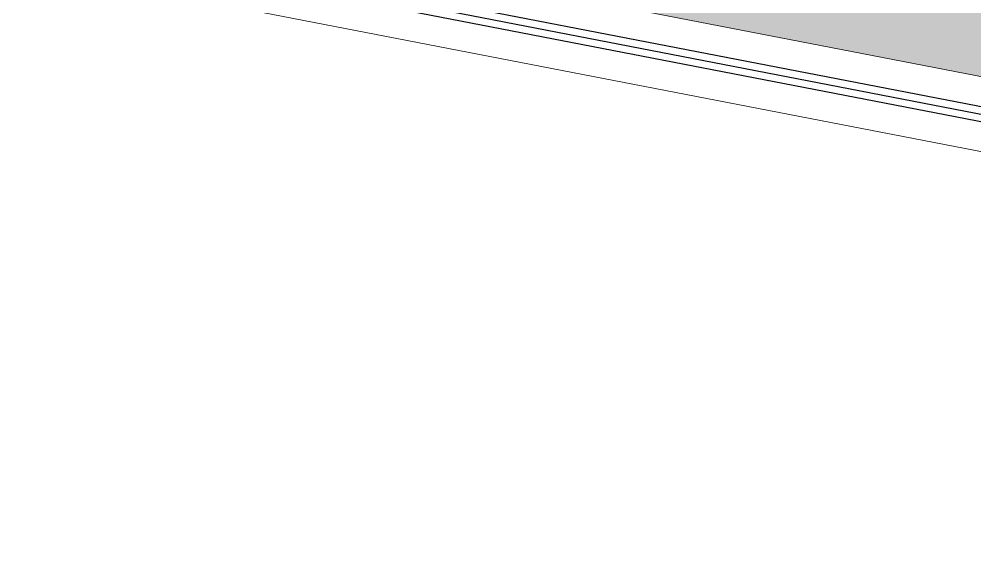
# Model space of a CAD drawing. Header units: inches. Extents: x -13956017 to 293115509, y -946740 to -305538.
# Drawn here: x 1217734.1 to 1217863.8, y -918002.4 to -917929.5 of the extents above; entities that cross this region are included whole.
import ezdxf

# ---------------------------------------------------------------- set-up
doc = ezdxf.new("R2010")
doc.units = ezdxf.units.IN
doc.header["$LTSCALE"] = 6
doc.layers.add('fixtures', color=135, linetype='Continuous', lineweight=13)
doc.layers.add('W', color=250, linetype='Continuous', lineweight=5)
for name, color, linetype in [('FURNITURE', 7, 'Continuous'), ('WAL', 7, 'Continuous'), ('WID', 4, 'Continuous')]:
    doc.layers.add(name, color=color, linetype=linetype)

# ---------------------------------------------------------------- blocks, each defined once
blk = doc.blocks.new('FFEWEW')
at = {"ltscale": 5, "true_color": 0xffffff}
h = blk.add_hatch(color=7, dxfattribs=at)
h.dxf.hatch_style = 1
h.paths.add_polyline_path([(391011.3585911711, -4356.11819219598), (390997.5368066172, -4356.118212904876), (390997.5368169717, -4369.939981927084), (391011.3586015255, -4369.939961218217)])
at = {"layer": 'FURNITURE'}
blk.add_lwpolyline([(390997.5368066172, -4356.118212904876), (390997.5368169717, -4369.939981927084), (391011.3586015255, -4369.939961218217), (391011.3585911711, -4356.11819219598)], close=True, dxfattribs=at)
blk = doc.blocks.new('RGEWTW')
at = {"ltscale": 5, "true_color": 0xffffff}
h = blk.add_hatch(color=7, dxfattribs=at)
h.dxf.hatch_style = 1
h.paths.add_polyline_path([(390898.7626235022, -4415.223758643888), (390898.7625628625, -4366.908458643878), (390934.9990378625, -4366.908413164041), (390934.9990985022, -4415.223713163998)])
at = {"layer": 'FURNITURE'}
for p, q in [((390916.8808610023, -4415.223735903932), (390916.8808003624, -4366.908435903953)), ((390898.7625931823, -4391.066108643857), (390934.9990681824, -4391.066063164018))]:
    blk.add_line(p, q, dxfattribs=at)
blk.add_lwpolyline([(390898.7626235022, -4415.223758643888), (390898.7625628625, -4366.908458643878), (390934.9990378625, -4366.908413164041), (390934.9990985022, -4415.223713163998)], close=True, dxfattribs=at)
blk = doc.blocks.new('A$C4D432D71-flat-5')
at = {"layer": 'FURNITURE', "lineweight": 9}
for p, q in [((-424.1646855676663, 6.815380766056478e-05), (-424.1646776629495, 49.19607352776802)), ((-424.1646776629495, 49.19607352776802), (118.4103261444834, 49.1959863480588)), ((118.4103261444834, 49.1959863480588), (118.4103180713719, -1.905998215079308e-05)), ((-424.1646855676663, 6.815380766056478e-05), (118.4103182397666, -1.902590156532824e-05))]:
    blk.add_line(p, q, dxfattribs=at)
for centre, radius, start, end in [((-152.8774141558679, -1434.498558826454), 1508.292591451672, 79.63815392593106, 100.3618276611282), ((-152.876945267315, 1483.694613331114), 1508.292591454298, 259.638153925931, 280.3618276611282)]:
    blk.add_arc(centre, radius, start, end, dxfattribs=at)
blk = doc.blocks.new('A$C4D432D71-flat-4')
at = {"layer": 'FURNITURE', "lineweight": 9}
for p, q in [((-424.1646855676663, 6.815380766056478e-05), (-424.1646776629495, 49.19607352776802)), ((-424.1646776629495, 49.19607352776802), (118.4103261444834, 49.1959863480588)), ((118.4103261444834, 49.1959863480588), (118.4103180713719, -1.905998215079308e-05)), ((-424.1646855676663, 6.815380766056478e-05), (118.4103182397666, -1.902590156532824e-05))]:
    blk.add_line(p, q, dxfattribs=at)
for centre, radius, start, end in [((-152.8774141558679, -1434.498558826454), 1508.292591451672, 79.63815392593106, 100.3618276611282), ((-152.876945267315, 1483.694613331114), 1508.292591454298, 259.638153925931, 280.3618276611282)]:
    blk.add_arc(centre, radius, start, end, dxfattribs=at)
blk = doc.blocks.new('ssdsds')
at = {"ltscale": 5, "true_color": 0xffffff}
h = blk.add_hatch(color=7, dxfattribs=at)
h.dxf.hatch_style = 1
edge = h.paths.add_edge_path(flags=16)
edge.add_line((44058.58738821, -10964.59829954571), (44078.24839377095, -10964.59837482248))
edge = h.paths.add_edge_path(flags=16)
edge.add_line((44058.58738138455, -10966.38098936452), (44078.2483869455, -10966.3810646413))
edge = h.paths.add_edge_path(flags=16)
edge.add_line((44058.58738821, -10964.59829954571), (44058.58738138455, -10966.38098936452))
edge = h.paths.add_edge_path(flags=16)
edge.add_arc((44068.41768514291, -11018.3621990572), 54.65520678291888, 79.63794376697882, 100.36161749855307, ccw=False)
edge = h.paths.add_edge_path(flags=16)
edge.add_arc((44068.41809001259, -10912.61716512991), 54.65520678282376, 259.63794376697876, 280.3616174985532, ccw=False)
edge = h.paths.add_edge_path(flags=16)
edge.add_line((44078.2483869455, -10966.3810646413), (44078.24839376484, -10964.59837482124))
h.paths.add_polyline_path([(44055.36198291391, -10988.16658506908), (44055.36204979433, -10963.70696444336)], flags=16)
edge = h.paths.add_edge_path(flags=17)
edge.add_arc((44056.26789478886, -10988.16658754532), 0.905911875018977, 179.9998433330789, 269.99984333296385, ccw=False)
edge.add_line((44055.36198291385, -10988.16658506824), (44055.36204979433, -10963.70696444336))
edge.add_line((44055.36204979433, -10963.70696444336), (44082.53940604439, -10963.70703875596))
edge.add_line((44082.53940604439, -10963.70703875596), (44082.53933916379, -10988.16665938088))
edge.add_arc((44081.63342728878, -10988.1666569038), 0.9059118750226149, 269.99984333296385, 359.99984333319395, ccw=False)
edge.add_line((44081.63342481169, -10989.07256877881), (44056.26789231184, -10989.07249942113))
edge = h.paths.add_edge_path()
edge.add_arc((44086.16306345233, -10960.08351728927), 1.81182374999978, -0.0003004880712751401, 89.99969951169709, ccw=False)
edge.add_arc((44051.73833826986, -10987.26055180974), 1.811823750008019, 179.9996995127394, 269.99969951169714, ccw=False)
edge.add_line((44055.36197626752, -10989.07239456391), (44051.73832876763, -10989.07237555972))
edge.add_line((44087.9748128908, -10987.26076236823), (44087.9748872023, -10960.08352224339))
edge.add_arc((44086.16298914082, -10987.26075741411), 1.811823750008019, 269.99984333401824, 359.9998433343077, ccw=False)
edge.add_line((44082.53933668676, -10989.07257125586), (44086.16298418665, -10989.07258116412))
edge.add_line((44082.53940604439, -10963.70703875596), (44082.53933668676, -10989.07257125586))
edge.add_line((44055.36198043676, -10989.07249283873), (44055.36204979445, -10963.70696444412))
edge.add_line((44049.92658845281, -10960.08330208175), (44049.92651451971, -10987.26054688085))
edge.add_arc((44051.73841220273, -10960.08332083122), 1.81182374999978, 89.99984333401818, 179.9998433350603, ccw=False)
edge.add_line((44086.16307295432, -10958.2716935393), (44051.73864271566, -10958.27148328647))
edge.add_line((44056.26789231178, -10989.07249942033), (44054.45606856175, -10989.07249446697))
edge.add_arc((44056.2678947889, -10988.16658754614), 0.9059118749971491, 179.9998433343444, 269.9998433343444, ccw=False)
edge.add_line((44055.36198912076, -10985.89660383417), (44055.36198291391, -10988.16658506908))
h = blk.add_hatch(color=7, dxfattribs=at)
h.dxf.hatch_style = 1
h.paths.add_polyline_path([(44082.53933668676, -10989.07279681453), (44086.1629841867, -10989.07280672279, 0.4142135623743483), (44087.97481289082, -10987.26098792691), (44087.97488720232, -10960.08374780206, 0.4142125743462826), (44086.16307451834, -10958.27191909798), (44051.73842326873, -10958.27172263993, 0.4142145544785479), (44049.92658845273, -10960.083541461), (44049.92651451986, -10987.26077243953, 0.4142128230849007), (44051.73832876777, -10989.0726011184), (44055.36198043703, -10989.07262012261), (44055.36204979445, -10963.70719000203), (44082.53940604439, -10963.70726431463)])
h = blk.add_hatch(color=7, dxfattribs=at)
h.dxf.hatch_style = 1
edge = h.paths.add_edge_path(flags=0)
edge.add_line((44058.58738821, -10964.59852510438), (44078.24839377095, -10964.59860038115))
edge = h.paths.add_edge_path(flags=0)
edge.add_line((44058.58738138455, -10966.3812149232), (44078.2483869455, -10966.38129019997))
edge = h.paths.add_edge_path(flags=0)
edge.add_line((44058.58738821, -10964.59852510438), (44058.58738138455, -10966.3812149232))
edge = h.paths.add_edge_path(flags=0)
edge.add_arc((44068.41768514291, -11018.36242461587), 54.65520678291888, 79.6379437669788, 100.3616174985532)
edge = h.paths.add_edge_path(flags=0)
edge.add_arc((44068.41809001259, -10912.61739068858), 54.65520678282376, 259.6379437669788, 280.3616174985531)
edge = h.paths.add_edge_path(flags=0)
edge.add_line((44078.2483869455, -10966.38129019997), (44078.24839376484, -10964.59860037992))
edge = h.paths.add_edge_path(flags=17)
edge.add_line((44055.36198291391, -10988.16681062775), (44055.36204979445, -10963.70719000279))
edge.add_line((44055.36204979433, -10963.70719000203), (44082.53940604439, -10963.70726431463))
edge.add_line((44082.53940604439, -10963.70726431463), (44082.53933916379, -10988.16688493955))
edge.add_arc((44081.63342728878, -10988.16688246247), 0.9059118750226149, 269.99984333295276, 359.9998433331612, ccw=False)
edge.add_line((44081.63342481169, -10989.07279433749), (44056.26789231184, -10989.07272497981))
edge.add_arc((44056.26789478886, -10988.16681310399), 0.905911875018977, 179.9998433331612, 269.99984333295276, ccw=False)
h.paths.add_polyline_path([(44055.36198291391, -10988.16681062775), (44055.36204979433, -10963.70719000203)], flags=0)
edge = h.paths.add_edge_path(flags=17)
edge.add_arc((44056.26789478886, -10988.16681310399), 0.905911875018977, 179.9998433331612, 269.9998433329528)
edge.add_line((44056.26789231184, -10989.07272497981), (44081.63342481169, -10989.07279433749))
edge.add_arc((44081.63342728878, -10988.16688246247), 0.9059118750226149, 269.9998433329528, 359.9998433331613)
edge.add_line((44082.53933916379, -10988.16688493955), (44082.53940604439, -10963.70726431463))
edge.add_line((44082.53940604439, -10963.70726431463), (44055.36204979433, -10963.70719000203))
edge.add_line((44055.36204979433, -10963.70719000203), (44055.36198291385, -10988.16681062691))
h = blk.add_hatch(color=7, dxfattribs=at)
h.dxf.hatch_style = 1
h.paths.add_polyline_path([(44111.69710771316, -10983.73985369706), (44094.49869759802, -10983.73976350007), (44094.49869612025, -10983.73976350007), (44094.04488930613, -10983.79751428707), (44093.5547119402, -10984.00510274689), (44093.217541955, -10984.27042767112), (44092.90040179419, -10984.69824898253), (44092.68686434593, -10985.55157774793), (44092.68684534171, -10989.17522524776), (44092.68662529324, -11053.24790544624), (44092.76910379711, -11053.78834570697), (44093.21729268022, -11054.52905975711), (44093.83542799248, -11054.93406234695), (44094.49843951591, -11055.05973415039), (44121.67567049416, -11055.05987705969), (44122.41951843561, -11054.9001458358), (44122.95682616239, -11054.52921288865), (44123.48750377147, -11053.24806281184), (44123.48775197048, -10985.55173473504), (44123.37850750431, -10984.93210966882), (44123.3785068213, -10984.9321077921), (44122.9570845835, -10984.2705804241), (44122.62208875002, -10984.00658074174), (44122.20761810747, -10983.8196757503), (44121.67593317459, -10983.73990603097)], flags=16)
edge = h.paths.add_edge_path(flags=0)
edge.add_line((44117.16078662144, -11040.07044662055), (44117.16086821639, -11020.40944105963))
edge = h.paths.add_edge_path(flags=0)
edge.add_line((44115.37809680263, -11040.07043922223), (44115.37817839757, -11020.4094336613))
edge = h.paths.add_edge_path(flags=0)
edge.add_line((44117.16078662144, -11040.07044662055), (44115.37809680263, -11040.07043922223))
edge = h.paths.add_edge_path(flags=0)
edge.add_arc((44063.39696554588, -11030.23972071522), 54.65520678291887, 349.6379253493022, 370.3615990837058)
edge = h.paths.add_edge_path(flags=0)
edge.add_arc((44169.14199947303, -11030.24015956663), 54.65520678282375, 169.6379253493022, 190.3615990837058)
edge = h.paths.add_edge_path(flags=0)
edge.add_line((44115.37817839757, -11020.4094336613), (44117.16086821762, -11020.40944106573))
edge = h.paths.add_edge_path(flags=0)
edge.add_line((44117.16092594271, -11013.12736899973), (44117.16100753766, -10993.4663634388))
edge = h.paths.add_edge_path(flags=0)
edge.add_line((44115.3782361239, -11013.1273616014), (44115.37831771885, -10993.46635604048))
edge = h.paths.add_edge_path(flags=0)
edge.add_line((44117.16092594271, -11013.12736899973), (44115.3782361239, -11013.1273616014))
edge = h.paths.add_edge_path(flags=0)
edge.add_arc((44063.39710486715, -11003.2966430944), 54.65520678291887, 349.6379253493022, 370.3615990837058)
edge = h.paths.add_edge_path(flags=0)
edge.add_arc((44169.1421387943, -11003.29708194581), 54.65520678282375, 169.6379253493022, 190.3615990837058)
edge = h.paths.add_edge_path(flags=0)
edge.add_line((44115.37831771885, -10993.46635604048), (44117.1610075389, -10993.4663634449))
edge = h.paths.add_edge_path(flags=0)
edge.add_line((44118.05223531143, -11016.35271452713), (44093.59261468679, -11016.35258624865))
edge.add_arc((44093.59261943785, -11015.44667437362), 0.9059118750444197, 179.9996995121709, 269.99969951228593, ccw=False)
edge.add_line((44092.68670756122, -11015.44666962243), (44092.68684059067, -10990.08113712283))
edge.add_arc((44093.59275246567, -10990.08114187388), 0.905911875006221, 89.99969951274608, 179.9996995126311, ccw=False)
edge.add_line((44093.59275721671, -10989.17522999889), (44118.05237784138, -10989.17535827732))
edge.add_line((44118.05237784138, -10989.17535827732), (44118.05223531063, -11016.35271452705))
edge = h.paths.add_edge_path(flags=0)
edge.add_arc((44093.59261943785, -11015.44667437362), 0.9059118750444197, 179.9996995121709, 269.9996995122859)
edge.add_arc((44093.59261943705, -11015.44667437354), 0.9059118750426007, 179.9996995121709, 269.9996995122859)
edge = h.paths.add_edge_path(flags=0)
edge.add_arc((44093.59261943705, -11015.44667437354), 0.9059118750426007, 179.9996995121709, 269.9996995122859)
edge.add_arc((44093.59261943703, -11015.44667437358), 0.9059118750262299, 179.9996995110205, 269.9996995109054)
edge = h.paths.add_edge_path(flags=0)
edge.add_arc((44093.59261943703, -11015.44667437358), 0.9059118750262299, 179.9996995110205, 269.9996995109054)
edge.add_arc((44093.59261943623, -11015.4466743735), 0.9059118750262299, 179.9996995110205, 269.9996995109054)
edge = h.paths.add_edge_path(flags=0)
edge.add_arc((44093.59261943623, -11015.4466743735), 0.9059118750262299, 179.9996995110205, 269.9996995109054)
edge.add_line((44093.59261468507, -11016.35258624863), (44118.05223530974, -11016.35271452706))
edge.add_line((44118.05237784138, -10989.17535827732), (44118.05223531063, -11016.35271452705))
edge.add_line((44093.59275721671, -10989.17522999889), (44118.05237784138, -10989.17535827732))
edge.add_arc((44093.59275246567, -10990.08114187388), 0.905911875006221, 89.99969951274615, 179.9996995126311)
edge.add_line((44092.68670756122, -11015.44666962243), (44092.68684059067, -10990.08113712283))
h.paths.add_polyline_path([(44118.05223531063, -11016.35271452705), (44093.59261468596, -11016.3525862486)], flags=0)
edge = h.paths.add_edge_path(flags=0)
edge.add_line((44093.59261468507, -11016.35258624863), (44118.05223530974, -11016.35271452706))
edge.add_line((44093.59261468516, -11016.35258624852), (44118.05223530986, -11016.35271452695))
edge = h.paths.add_edge_path(flags=0)
edge.add_arc((44093.59260993495, -11017.25849812359), 0.9059118750062207, 89.99969951550722, 179.9996995157373)
edge.add_arc((44093.59260993402, -11017.25849812362), 0.905911875006221, 89.99969951274615, 179.9996995126311)
edge = h.paths.add_edge_path(flags=0)
edge.add_line((44092.68670756202, -11015.44666962251), (44092.68669805903, -11017.25849337257))
edge.add_line((44092.68670756282, -11015.44666962256), (44092.68669805996, -11017.25849337259))
h.paths.add_polyline_path([(44093.59261468596, -11016.3525862486), (44118.05223531143, -11016.35271452713)], flags=0)
edge = h.paths.add_edge_path(flags=0)
edge.add_line((44095.86259592084, -11016.35259815352), (44093.59261468596, -11016.3525862486))
edge.add_line((44095.86259592004, -11016.35259815344), (44093.59261468516, -11016.35258624852))
h.paths.add_polyline_path([(44118.05223531063, -11016.35271452705), (44093.59261468516, -11016.35258624852)], flags=0)
edge = h.paths.add_edge_path(flags=0)
edge.add_line((44118.05223531063, -11016.35271452705), (44093.59261468599, -11016.35258624857))
edge.add_arc((44093.59261943785, -11015.44667437362), 0.9059118750444197, 179.9996995121709, 269.99969951228593, ccw=False)
edge.add_line((44092.68670756122, -11015.44666962243), (44092.68684059067, -10990.08113712283))
edge.add_arc((44093.59275246567, -10990.08114187388), 0.905911875006221, 89.99969951274608, 179.9996995126311, ccw=False)
edge.add_line((44093.59275721671, -10989.17522999889), (44118.05237784138, -10989.17535827732))
edge.add_line((44118.05237784138, -10989.17535827732), (44118.05223531063, -11016.35271452705))
edge = h.paths.add_edge_path(flags=0)
edge.add_arc((44093.59261943703, -11015.44667437358), 0.9059118750262299, 179.9996995110205, 269.9996995109054)
edge.add_line((44093.59261468516, -11016.35258624852), (44118.05223530986, -11016.35271452695))
edge.add_line((44118.05237784138, -10989.17535827732), (44118.05223531063, -11016.35271452705))
edge.add_line((44093.59275721671, -10989.17522999889), (44118.05237784138, -10989.17535827732))
edge.add_arc((44093.59275246567, -10990.08114187388), 0.905911875006221, 89.99969951274615, 179.9996995126311)
edge.add_line((44092.68670756122, -11015.44666962243), (44092.68684059067, -10990.08113712283))
h.paths.add_polyline_path([(44118.05223531143, -11016.35271452713), (44093.59261468507, -11016.35258624863)], flags=0)
edge = h.paths.add_edge_path(flags=0)
edge.add_line((44093.59261468516, -11016.35258624852), (44118.05223530986, -11016.35271452695))
edge.add_line((44093.59261468596, -11016.3525862486), (44118.05223531066, -11016.35271452702))
edge = h.paths.add_edge_path(flags=0)
edge.add_arc((44093.59260993415, -11017.25849812352), 0.9059118750062207, 89.99969951550722, 179.9996995156223)
edge.add_arc((44093.59260993402, -11017.25849812362), 0.905911875006221, 89.99969951274615, 179.9996995126311)
edge = h.paths.add_edge_path(flags=16)
edge.add_line((44092.68670756202, -11015.44666962248), (44092.68669805916, -11017.25849337251))
edge.add_line((44092.68670756202, -11015.44666962251), (44092.68669805903, -11017.25849337257))
h.paths.add_polyline_path([(44093.59261468507, -11016.35258624863), (44118.05223531063, -11016.35271452705)], flags=0)
edge = h.paths.add_edge_path(flags=0)
edge.add_line((44095.86259592084, -11016.35259815352), (44093.59261468596, -11016.3525862486))
edge.add_arc((44093.59261943703, -11015.44667437358), 0.9059118750262299, 179.9996995110205, 269.99969951090543, ccw=False)
edge.add_line((44092.68670756202, -11015.44666962251), (44092.68669805903, -11017.25849337257))
edge.add_arc((44093.59260993402, -11017.25849812362), 0.905911875006221, 89.99969951274608, 179.9996995126311, ccw=False)
edge.add_line((44093.59261468507, -11016.35258624863), (44118.05223530974, -11016.35271452706))
edge.add_line((44118.05223530974, -11016.35271452706), (44118.05223531143, -11016.35271452713))
edge.add_line((44118.05223531143, -11016.35271452713), (44093.59261468679, -11016.35258624865))
edge.add_arc((44093.59261943785, -11015.44667437362), 0.9059118750444197, 179.9996995121709, 269.99969951228593, ccw=False)
edge.add_line((44092.68670756282, -11015.44666962256), (44092.68669805996, -11017.25849337259))
edge.add_arc((44093.59260993495, -11017.25849812359), 0.9059118750062207, 89.99969951550719, 179.9996995157373, ccw=False)
edge.add_line((44093.59261468596, -11016.3525862486), (44118.05223531066, -11016.35271452702))
edge = h.paths.add_edge_path(flags=0)
edge.add_line((44095.86259592004, -11016.35259815344), (44093.59261468516, -11016.35258624852))
edge.add_arc((44093.59261943623, -11015.4466743735), 0.9059118750262299, 179.9996995110205, 269.99969951090543, ccw=False)
edge.add_line((44092.68670756122, -11015.44666962243), (44092.68684059067, -10990.08113712283))
edge.add_arc((44093.59275246567, -10990.08114187388), 0.905911875006221, 89.99969951274608, 179.9996995126311, ccw=False)
edge.add_line((44093.59275721671, -10989.17522999889), (44118.05237784138, -10989.17535827732))
edge.add_line((44118.05237784138, -10989.17535827732), (44118.05223531063, -11016.35271452705))
edge.add_line((44118.05223531063, -11016.35271452705), (44093.59261468599, -11016.35258624857))
edge.add_arc((44093.59261943705, -11015.44667437354), 0.9059118750426007, 179.9996995121709, 269.99969951228593, ccw=False)
edge.add_line((44092.68670756202, -11015.44666962248), (44092.68669805916, -11017.25849337251))
edge.add_arc((44093.59260993415, -11017.25849812352), 0.9059118750062207, 89.99969951550719, 179.9996995156223, ccw=False)
edge.add_line((44093.59261468516, -11016.35258624852), (44118.05223530986, -11016.35271452695))
edge = h.paths.add_edge_path(flags=0)
edge.add_arc((44093.59261943623, -11015.4466743735), 0.9059118750262299, 179.9996995110205, 269.9996995109054)
edge.add_arc((44093.59260993415, -11017.25849812352), 0.9059118750062207, 89.99969951550722, 179.9996995156223)
edge.add_line((44092.68669805916, -11017.25849337251), (44092.68670756202, -11015.44666962248))
edge = h.paths.add_edge_path(flags=0)
edge.add_arc((44093.59261943623, -11015.4466743735), 0.9059118750262299, 179.9996995110205, 269.9996995109054)
edge.add_line((44092.68670756122, -11015.44666962243), (44092.68684059067, -10990.08113712283))
edge.add_arc((44093.59275246567, -10990.08114187388), 0.905911875006221, 89.99969951274608, 179.9996995126311, ccw=False)
edge.add_line((44093.59275721671, -10989.17522999889), (44118.05237784138, -10989.17535827732))
edge.add_line((44118.05237784138, -10989.17535827732), (44118.05223531063, -11016.35271452705))
edge.add_line((44118.05223531063, -11016.35271452705), (44093.59261468599, -11016.35258624857))
edge = h.paths.add_edge_path(flags=0)
edge.add_arc((44093.59261943705, -11015.44667437354), 0.9059118750426007, 179.9996995121709, 269.9996995122859)
edge.add_line((44092.68670756202, -11015.44666962248), (44092.68669805916, -11017.25849337251))
edge.add_arc((44093.59260993415, -11017.25849812352), 0.9059118750062207, 89.99969951550722, 179.9996995156223)
edge = h.paths.add_edge_path()
edge.add_arc((44121.67592822049, -10985.55172978097), 1.81182374999978, 359.999843335871, 449.999843334933)
edge.add_arc((44094.49844904325, -11053.24791040026), 1.811823750008019, 179.999843335871, 269.9998433342556)
edge.add_line((44092.68663520151, -11049.62425794633), (44092.68662529324, -11053.24790544624))
edge.add_line((44094.49869759802, -10983.73976350008), (44121.6759377226, -10983.73990603099))
edge.add_arc((44094.49868809592, -10985.55158725005), 1.811823750008019, 89.99969951263515, 179.9996995116972)
edge.add_line((44092.68684534174, -10989.17522524776), (44092.68686434593, -10985.55157774796))
edge.add_line((44118.05237784138, -10989.17535827732), (44092.68684534174, -10989.17522524776))
edge.add_line((44092.68653692672, -11049.62425377628), (44118.05206532108, -11049.62438680573))
edge.add_line((44121.67568431474, -11055.0598770598), (44094.49843951591, -11055.05973415039))
edge.add_arc((44121.67568002149, -11053.24805330971), 1.81182374999978, 269.9996995119316, 359.9996995116971)
edge.add_line((44123.48775197048, -10985.55173473514), (44123.48751756802, -11053.24783725317))
h = blk.add_hatch(color=7, dxfattribs=at)
h.dxf.hatch_style = 1
h.paths.add_polyline_path([(44111.69710771316, -10983.73985369706), (44094.49869759802, -10983.73976350007), (44094.49869612025, -10983.73976350007), (44094.04488930613, -10983.79751428707), (44093.5547119402, -10984.00510274689), (44093.217541955, -10984.27042767112), (44092.90040179419, -10984.69824898253), (44092.68686434593, -10985.55157774793), (44092.68684534171, -10989.17522524776), (44092.68662529324, -11053.24790544624), (44092.76910379711, -11053.78834570697), (44093.21729268022, -11054.52905975711), (44093.83542799248, -11054.93406234695), (44094.49843951591, -11055.05973415039), (44121.67567049416, -11055.05987705969), (44122.41951843561, -11054.9001458358), (44122.95682616239, -11054.52921288865), (44123.48750377147, -11053.24806281184), (44123.48775197048, -10985.55173473504), (44123.37850750431, -10984.93210966882), (44123.3785068213, -10984.9321077921), (44122.9570845835, -10984.2705804241), (44122.62208875002, -10984.00658074174), (44122.20761810747, -10983.8196757503), (44121.67593317459, -10983.73990603097)])
edge = h.paths.add_edge_path(flags=16)
edge.add_line((44117.16078662144, -11040.07044662055), (44117.16086821639, -11020.40944105963))
edge = h.paths.add_edge_path(flags=16)
edge.add_line((44115.37809680263, -11040.07043922223), (44115.37817839757, -11020.4094336613))
edge = h.paths.add_edge_path(flags=16)
edge.add_line((44117.16078662144, -11040.07044662055), (44115.37809680263, -11040.07043922223))
edge = h.paths.add_edge_path(flags=16)
edge.add_arc((44063.39696554588, -11030.23972071522), 54.65520678291887, 349.6379253493022, 370.3615990837058)
edge = h.paths.add_edge_path(flags=16)
edge.add_arc((44169.14199947303, -11030.24015956663), 54.65520678282375, 169.6379253493022, 190.3615990837058)
edge = h.paths.add_edge_path(flags=16)
edge.add_line((44115.37817839757, -11020.4094336613), (44117.16086821762, -11020.40944106573))
edge = h.paths.add_edge_path()
edge.add_line((44118.05206532108, -11049.62438680573), (44092.6865328214, -11049.62425377628))
edge.add_line((44092.6865328214, -11049.62425377628), (44092.68669805994, -11017.25849337251))
edge.add_arc((44093.59260993494, -11017.25849812357), 0.905911875006221, 89.99969951228587, 179.999699512401, ccw=False)
edge.add_line((44093.59261468599, -11016.35258624857), (44118.05223531063, -11016.35271452705))
edge.add_line((44118.05223531063, -11016.35271452705), (44118.05206532108, -11049.62438680573))
edge = h.paths.add_edge_path(flags=16)
edge.add_line((44118.05223531143, -11016.35271452713), (44093.59261468679, -11016.35258624865))
edge.add_arc((44093.59261943785, -11015.44667437362), 0.9059118750444197, 179.9996995121709, 269.99969951228593, ccw=False)
edge.add_line((44092.68670756122, -11015.44666962243), (44092.68684059067, -10990.08113712283))
edge.add_arc((44093.59275246567, -10990.08114187388), 0.905911875006221, 89.99969951274608, 179.9996995126311, ccw=False)
edge.add_line((44093.59275721671, -10989.17522999889), (44118.05237784138, -10989.17535827732))
edge.add_line((44118.05237784138, -10989.17535827732), (44118.05223531063, -11016.35271452705))
edge = h.paths.add_edge_path(flags=0)
edge.add_arc((44093.59261943785, -11015.44667437362), 0.9059118750444197, 179.9996995121709, 269.9996995122859)
edge.add_arc((44093.59261943705, -11015.44667437354), 0.9059118750426007, 179.9996995121709, 269.9996995122859)
edge = h.paths.add_edge_path(flags=0)
edge.add_arc((44093.59261943705, -11015.44667437354), 0.9059118750426007, 179.9996995121709, 269.9996995122859)
edge.add_arc((44093.59261943703, -11015.44667437358), 0.9059118750262299, 179.9996995110205, 269.9996995109054)
edge = h.paths.add_edge_path(flags=0)
edge.add_arc((44093.59261943703, -11015.44667437358), 0.9059118750262299, 179.9996995110205, 269.9996995109054)
edge.add_arc((44093.59261943623, -11015.4466743735), 0.9059118750262299, 179.9996995110205, 269.9996995109054)
edge = h.paths.add_edge_path(flags=0)
edge.add_arc((44093.59261943623, -11015.4466743735), 0.9059118750262299, 179.9996995110205, 269.9996995109054)
edge.add_line((44093.59261468507, -11016.35258624863), (44118.05223530974, -11016.35271452706))
edge.add_line((44118.05237784138, -10989.17535827732), (44118.05223531063, -11016.35271452705))
edge.add_line((44093.59275721671, -10989.17522999889), (44118.05237784138, -10989.17535827732))
edge.add_arc((44093.59275246567, -10990.08114187388), 0.905911875006221, 89.99969951274615, 179.9996995126311)
edge.add_line((44092.68670756122, -11015.44666962243), (44092.68684059067, -10990.08113712283))
h.paths.add_polyline_path([(44118.05223531063, -11016.35271452705), (44093.59261468596, -11016.3525862486)], flags=16)
edge = h.paths.add_edge_path(flags=0)
edge.add_line((44093.59261468507, -11016.35258624863), (44118.05223530974, -11016.35271452706))
edge.add_line((44093.59261468516, -11016.35258624852), (44118.05223530986, -11016.35271452695))
edge = h.paths.add_edge_path(flags=16)
edge.add_arc((44093.59260993495, -11017.25849812359), 0.9059118750062207, 89.99969951550722, 179.9996995157373)
edge.add_arc((44093.59260993402, -11017.25849812362), 0.905911875006221, 89.99969951274615, 179.9996995126311)
edge = h.paths.add_edge_path(flags=0)
edge.add_line((44092.68670756202, -11015.44666962251), (44092.68669805903, -11017.25849337257))
edge.add_line((44092.68670756282, -11015.44666962256), (44092.68669805996, -11017.25849337259))
h.paths.add_polyline_path([(44093.59261468596, -11016.3525862486), (44118.05223531143, -11016.35271452713)], flags=0)
edge = h.paths.add_edge_path(flags=0)
edge.add_line((44095.86259592084, -11016.35259815352), (44093.59261468596, -11016.3525862486))
edge.add_line((44095.86259592004, -11016.35259815344), (44093.59261468516, -11016.35258624852))
h.paths.add_polyline_path([(44118.05223531063, -11016.35271452705), (44093.59261468516, -11016.35258624852)], flags=16)
edge = h.paths.add_edge_path(flags=0)
edge.add_line((44118.05223531063, -11016.35271452705), (44093.59261468599, -11016.35258624857))
edge.add_arc((44093.59261943785, -11015.44667437362), 0.9059118750444197, 179.9996995121709, 269.99969951228593, ccw=False)
edge.add_line((44092.68670756122, -11015.44666962243), (44092.68684059067, -10990.08113712283))
edge.add_arc((44093.59275246567, -10990.08114187388), 0.905911875006221, 89.99969951274608, 179.9996995126311, ccw=False)
edge.add_line((44093.59275721671, -10989.17522999889), (44118.05237784138, -10989.17535827732))
edge.add_line((44118.05237784138, -10989.17535827732), (44118.05223531063, -11016.35271452705))
edge = h.paths.add_edge_path(flags=0)
edge.add_arc((44093.59261943703, -11015.44667437358), 0.9059118750262299, 179.9996995110205, 269.9996995109054)
edge.add_line((44093.59261468516, -11016.35258624852), (44118.05223530986, -11016.35271452695))
edge.add_line((44118.05237784138, -10989.17535827732), (44118.05223531063, -11016.35271452705))
edge.add_line((44093.59275721671, -10989.17522999889), (44118.05237784138, -10989.17535827732))
edge.add_arc((44093.59275246567, -10990.08114187388), 0.905911875006221, 89.99969951274615, 179.9996995126311)
edge.add_line((44092.68670756122, -11015.44666962243), (44092.68684059067, -10990.08113712283))
h.paths.add_polyline_path([(44118.05223531143, -11016.35271452713), (44093.59261468507, -11016.35258624863)], flags=16)
edge = h.paths.add_edge_path(flags=16)
edge.add_line((44093.59261468516, -11016.35258624852), (44118.05223530986, -11016.35271452695))
edge.add_line((44093.59261468596, -11016.3525862486), (44118.05223531066, -11016.35271452702))
edge = h.paths.add_edge_path(flags=16)
edge.add_arc((44093.59260993415, -11017.25849812352), 0.9059118750062207, 89.99969951550722, 179.9996995156223)
edge.add_arc((44093.59260993402, -11017.25849812362), 0.905911875006221, 89.99969951274615, 179.9996995126311)
edge = h.paths.add_edge_path(flags=17)
edge.add_line((44092.68670756202, -11015.44666962248), (44092.68669805916, -11017.25849337251))
edge.add_line((44092.68670756202, -11015.44666962251), (44092.68669805903, -11017.25849337257))
h.paths.add_polyline_path([(44093.59261468507, -11016.35258624863), (44118.05223531063, -11016.35271452705)], flags=16)
edge = h.paths.add_edge_path(flags=16)
edge.add_line((44095.86259592084, -11016.35259815352), (44093.59261468596, -11016.3525862486))
edge.add_arc((44093.59261943703, -11015.44667437358), 0.9059118750262299, 179.9996995110205, 269.99969951090543, ccw=False)
edge.add_line((44092.68670756202, -11015.44666962251), (44092.68669805903, -11017.25849337257))
edge.add_arc((44093.59260993402, -11017.25849812362), 0.905911875006221, 89.99969951274608, 179.9996995126311, ccw=False)
edge.add_line((44093.59261468507, -11016.35258624863), (44118.05223530974, -11016.35271452706))
edge.add_line((44118.05223530974, -11016.35271452706), (44118.05223531143, -11016.35271452713))
edge.add_line((44118.05223531143, -11016.35271452713), (44093.59261468679, -11016.35258624865))
edge.add_arc((44093.59261943785, -11015.44667437362), 0.9059118750444197, 179.9996995121709, 269.99969951228593, ccw=False)
edge.add_line((44092.68670756282, -11015.44666962256), (44092.68669805996, -11017.25849337259))
edge.add_arc((44093.59260993495, -11017.25849812359), 0.9059118750062207, 89.99969951550719, 179.9996995157373, ccw=False)
edge.add_line((44093.59261468596, -11016.3525862486), (44118.05223531066, -11016.35271452702))
edge = h.paths.add_edge_path(flags=16)
edge.add_line((44095.86259592004, -11016.35259815344), (44093.59261468516, -11016.35258624852))
edge.add_arc((44093.59261943623, -11015.4466743735), 0.9059118750262299, 179.9996995110205, 269.99969951090543, ccw=False)
edge.add_line((44092.68670756122, -11015.44666962243), (44092.68684059067, -10990.08113712283))
edge.add_arc((44093.59275246567, -10990.08114187388), 0.905911875006221, 89.99969951274608, 179.9996995126311, ccw=False)
edge.add_line((44093.59275721671, -10989.17522999889), (44118.05237784138, -10989.17535827732))
edge.add_line((44118.05237784138, -10989.17535827732), (44118.05223531063, -11016.35271452705))
edge.add_line((44118.05223531063, -11016.35271452705), (44093.59261468599, -11016.35258624857))
edge.add_arc((44093.59261943705, -11015.44667437354), 0.9059118750426007, 179.9996995121709, 269.99969951228593, ccw=False)
edge.add_line((44092.68670756202, -11015.44666962248), (44092.68669805916, -11017.25849337251))
edge.add_arc((44093.59260993415, -11017.25849812352), 0.9059118750062207, 89.99969951550719, 179.9996995156223, ccw=False)
edge.add_line((44093.59261468516, -11016.35258624852), (44118.05223530986, -11016.35271452695))
h = blk.add_hatch(color=7, dxfattribs=at)
h.dxf.hatch_style = 1
edge = h.paths.add_edge_path(flags=16)
edge.add_line((44058.58738821, -11078.6065123795), (44078.24839377095, -11078.60643710272))
edge = h.paths.add_edge_path(flags=16)
edge.add_line((44058.58738138455, -11076.82382256068), (44078.2483869455, -11076.8237472839))
edge = h.paths.add_edge_path(flags=16)
edge.add_line((44058.58738821, -11078.6065123795), (44058.58738138455, -11076.82382256068))
edge = h.paths.add_edge_path(flags=16)
edge.add_arc((44068.41768514291, -11024.84261286801), 54.65520678291888, 259.6383825014469, 280.3620562330212)
edge = h.paths.add_edge_path(flags=16)
edge.add_arc((44068.41809001259, -11130.58764679529), 54.65520678282376, 79.63838250144684, 100.3620562330212)
edge = h.paths.add_edge_path(flags=16)
edge.add_line((44078.2483869455, -11076.8237472839), (44078.24839376484, -11078.60643710396))
h.paths.add_polyline_path([(44055.36198291391, -11055.03822685613), (44055.36204979433, -11079.49784748185)], flags=16)
edge = h.paths.add_edge_path(flags=17)
edge.add_arc((44056.26789478886, -11055.03822437988), 0.905911875018977, 90.00015666704722, 180.0001566669235)
edge.add_line((44055.36198291385, -11055.03822685697), (44055.36204979433, -11079.49784748185))
edge.add_line((44055.36204979433, -11079.49784748185), (44082.53940604439, -11079.49777316924))
edge.add_line((44082.53940604439, -11079.49777316924), (44082.53933916379, -11055.03815254433))
edge.add_arc((44081.63342728878, -11055.03815502141), 0.9059118750226149, 0.0001566668061959722, 90.00015666704722)
edge.add_line((44081.63342481169, -11054.13224314639), (44056.26789231184, -11054.13231250407))
edge = h.paths.add_edge_path()
edge.add_arc((44086.16306345233, -11083.12129463593), 1.81182374999978, 270.0003004883029, 360.0003004880684)
edge.add_arc((44051.73833826986, -11055.94426011546), 1.811823750008019, 90.00030048830284, 180.0003004872606)
edge.add_line((44055.36197626752, -11054.13241736129), (44051.73832876763, -11054.13243636548))
edge.add_line((44087.9748128908, -11055.94404955697), (44087.9748872023, -11083.12128968181))
edge.add_arc((44086.16298914082, -11055.94405451109), 1.811823750008019, 0.0001566656923402784, 90.00015666597895)
edge.add_line((44082.53933668676, -11054.13224066935), (44086.16298418665, -11054.13223076109))
edge.add_line((44082.53940604439, -11079.49777316924), (44082.53933668676, -11054.13224066935))
edge.add_line((44055.36198043676, -11054.13231908647), (44055.36204979445, -11079.49784748108))
edge.add_line((44049.92658845281, -11083.12150984345), (44049.92651451971, -11055.94426504435))
edge.add_arc((44051.73841220273, -11083.12149109398), 1.81182374999978, 180.0001566649368, 270.0001566659789)
edge.add_line((44086.16307295432, -11084.9331183859), (44051.73864271566, -11084.93332863874))
edge.add_line((44056.26789231178, -11054.13231250487), (44054.45606856175, -11054.13231745824))
edge.add_arc((44056.2678947889, -11055.03822437906), 0.9059118749971491, 90.00015666566628, 180.0001566656533)
edge.add_line((44055.36198912076, -11057.30820809103), (44055.36198291391, -11055.03822685613))
h = blk.add_hatch(color=7, dxfattribs=at)
h.dxf.hatch_style = 1
h.paths.add_polyline_path([(44082.53940604439, -11079.49777316924), (44055.36204979445, -11079.49784748185), (44055.36198043703, -11054.13241736127), (44051.73832876777, -11054.13243636548, 0.4142128230853576), (44049.92651451986, -11055.94426504435), (44049.92658845273, -11083.12149602287, 0.4142145544801918), (44051.73842326873, -11084.93331484395), (44086.16307379223, -11084.9331183859, 0.4142126917273037), (44087.97488720232, -11083.12128968181), (44087.97481289082, -11055.94404955697, 0.4142135623741529), (44086.1629841867, -11054.13223076109), (44082.53933668676, -11054.13224066935)])
h = blk.add_hatch(color=7, dxfattribs=at)
h.dxf.hatch_style = 1
edge = h.paths.add_edge_path(flags=0)
edge.add_line((44058.58738821, -11078.6065123795), (44078.24839377095, -11078.60643710272))
edge = h.paths.add_edge_path(flags=0)
edge.add_line((44058.58738138455, -11076.82382256068), (44078.2483869455, -11076.8237472839))
edge = h.paths.add_edge_path(flags=0)
edge.add_line((44058.58738821, -11078.6065123795), (44058.58738138455, -11076.82382256068))
edge = h.paths.add_edge_path(flags=0)
edge.add_arc((44068.41768514291, -11024.84261286801), 54.65520678291888, 259.6383825014469, 280.3620562330212)
edge = h.paths.add_edge_path(flags=0)
edge.add_arc((44068.41809001259, -11130.58764679529), 54.65520678282376, 79.63838250144684, 100.3620562330212)
edge = h.paths.add_edge_path(flags=0)
edge.add_line((44078.2483869455, -11076.8237472839), (44078.24839376484, -11078.60643710396))
edge = h.paths.add_edge_path(flags=17)
edge.add_line((44055.36198291391, -11055.03822685613), (44055.36204979445, -11079.49784748108))
edge.add_line((44055.36204979433, -11079.49784748185), (44082.53940604439, -11079.49777316924))
edge.add_line((44082.53940604439, -11079.49777316924), (44082.53933916379, -11055.03815254433))
edge.add_arc((44081.63342728878, -11055.03815502141), 0.9059118750226149, 0.0001566668061959722, 90.00015666704722)
edge.add_line((44081.63342481169, -11054.13224314639), (44056.26789231184, -11054.13231250407))
edge.add_arc((44056.26789478886, -11055.03822437988), 0.905911875018977, 90.00015666704722, 180.0001566669235)
h.paths.add_polyline_path([(44055.36198291391, -11055.03822685613), (44055.36204979433, -11079.49784748185)], flags=0)
edge = h.paths.add_edge_path(flags=17)
edge.add_arc((44056.26789478886, -11055.03822437988), 0.905911875018977, 90.00015666704722, 180.0001566669235)
edge.add_line((44055.36198291385, -11055.03822685697), (44055.36204979433, -11079.49784748185))
edge.add_line((44055.36204979433, -11079.49784748185), (44082.53940604439, -11079.49777316924))
edge.add_line((44082.53940604439, -11079.49777316924), (44082.53933916379, -11055.03815254433))
edge.add_arc((44081.63342728878, -11055.03815502141), 0.9059118750226149, 0.0001566668061959722, 90.00015666704722)
edge.add_line((44081.63342481169, -11054.13224314639), (44056.26789231184, -11054.13231250407))
h = blk.add_hatch(color=7, dxfattribs=at)
h.dxf.hatch_style = 1
h.paths.add_polyline_path([(44117.40197998822, -11078.98604497378), (44098.24498659665, -11078.98597613384), (44098.24504108519, -11059.82900426913), (44117.40203447688, -11059.82907310903)])
at = {"layer": 'W', "lineweight": 40}
h = blk.add_hatch(dxfattribs=at)
h.set_pattern_fill('ANGLE', color=256)
h.set_pattern_definition([(0, (-69.54542710805254, 9.77197888844421), (0, 6.985), [5.08, -1.905]), (90, (-69.54542710805254, 9.77197888844421), (-6.985, 4.277078946022131e-16), [5.08, -1.905])])
edge = h.paths.add_edge_path(flags=0)
edge.add_line((44058.58738821, -10964.59852510438), (44078.24839377095, -10964.59860038115))
edge = h.paths.add_edge_path(flags=0)
edge.add_line((44058.58738138455, -10966.3812149232), (44078.2483869455, -10966.38129019997))
edge = h.paths.add_edge_path(flags=0)
edge.add_line((44058.58738821, -10964.59852510438), (44058.58738138455, -10966.3812149232))
edge = h.paths.add_edge_path(flags=0)
edge.add_arc((44068.41768514291, -11018.36242461587), 54.65520678291888, 79.6379437669788, 100.3616174985532)
edge = h.paths.add_edge_path(flags=0)
edge.add_arc((44068.41809001259, -10912.61739068858), 54.65520678282376, 259.6379437669788, 280.3616174985531)
edge = h.paths.add_edge_path(flags=0)
edge.add_line((44078.2483869455, -10966.38129019997), (44078.24839376484, -10964.59860037992))
edge = h.paths.add_edge_path(flags=17)
edge.add_line((44055.36198291391, -10988.16681062775), (44055.36204979445, -10963.70719000279))
edge.add_line((44055.36204979433, -10963.70719000203), (44082.53940604439, -10963.70726431463))
edge.add_line((44082.53940604439, -10963.70726431463), (44082.53933916379, -10988.16688493955))
edge.add_arc((44081.63342728878, -10988.16688246247), 0.9059118750226149, 269.99984333295276, 359.9998433331612, ccw=False)
edge.add_line((44081.63342481169, -10989.07279433749), (44056.26789231184, -10989.07272497981))
edge.add_arc((44056.26789478886, -10988.16681310399), 0.905911875018977, 179.9998433331612, 269.99984333295276, ccw=False)
h.paths.add_polyline_path([(44055.36198291391, -10988.16681062775), (44055.36204979433, -10963.70719000203)], flags=0)
edge = h.paths.add_edge_path(flags=17)
edge.add_arc((44056.26789478886, -10988.16681310399), 0.905911875018977, 179.9998433331612, 269.9998433329528)
edge.add_line((44056.26789231184, -10989.07272497981), (44081.63342481169, -10989.07279433749))
edge.add_arc((44081.63342728878, -10988.16688246247), 0.9059118750226149, 269.9998433329528, 359.9998433331613)
edge.add_line((44082.53933916379, -10988.16688493955), (44082.53940604439, -10963.70726431463))
edge.add_line((44082.53940604439, -10963.70726431463), (44055.36204979433, -10963.70719000203))
edge.add_line((44055.36204979433, -10963.70719000203), (44055.36198291385, -10988.16681062691))
h = blk.add_hatch(dxfattribs=at)
h.set_pattern_fill('ANGLE', color=256)
h.set_pattern_definition([(0, (-69.54542710805254, 32.5440952012159), (0, 6.985), [5.08, -1.905]), (90, (-69.54542710805254, 32.5440952012159), (-6.985, 4.277078946022131e-16), [5.08, -1.905])])
edge = h.paths.add_edge_path(flags=0)
edge.add_line((44058.58738821, -11078.6065123795), (44078.24839377095, -11078.60643710272))
edge = h.paths.add_edge_path(flags=0)
edge.add_line((44058.58738138455, -11076.82382256068), (44078.2483869455, -11076.8237472839))
edge = h.paths.add_edge_path(flags=0)
edge.add_line((44058.58738821, -11078.6065123795), (44058.58738138455, -11076.82382256068))
edge = h.paths.add_edge_path(flags=0)
edge.add_arc((44068.41768514291, -11024.84261286801), 54.65520678291888, 259.6383825014469, 280.3620562330212)
edge = h.paths.add_edge_path(flags=0)
edge.add_arc((44068.41809001259, -11130.58764679529), 54.65520678282376, 79.63838250144684, 100.3620562330212)
edge = h.paths.add_edge_path(flags=0)
edge.add_line((44078.2483869455, -11076.8237472839), (44078.24839376484, -11078.60643710396))
edge = h.paths.add_edge_path(flags=17)
edge.add_line((44055.36198291391, -11055.03822685613), (44055.36204979445, -11079.49784748108))
edge.add_line((44055.36204979433, -11079.49784748185), (44082.53940604439, -11079.49777316924))
edge.add_line((44082.53940604439, -11079.49777316924), (44082.53933916379, -11055.03815254433))
edge.add_arc((44081.63342728878, -11055.03815502141), 0.9059118750226149, 0.0001566668061959722, 90.00015666704722)
edge.add_line((44081.63342481169, -11054.13224314639), (44056.26789231184, -11054.13231250407))
edge.add_arc((44056.26789478886, -11055.03822437988), 0.905911875018977, 90.00015666704722, 180.0001566669235)
h.paths.add_polyline_path([(44055.36198291391, -11055.03822685613), (44055.36204979433, -11079.49784748185)], flags=0)
edge = h.paths.add_edge_path(flags=17)
edge.add_arc((44056.26789478886, -11055.03822437988), 0.905911875018977, 90.00015666704722, 180.0001566669235)
edge.add_line((44055.36198291385, -11055.03822685697), (44055.36204979433, -11079.49784748185))
edge.add_line((44055.36204979433, -11079.49784748185), (44082.53940604439, -11079.49777316924))
edge.add_line((44082.53940604439, -11079.49777316924), (44082.53933916379, -11055.03815254433))
edge.add_arc((44081.63342728878, -11055.03815502141), 0.9059118750226149, 0.0001566668061959722, 90.00015666704722)
edge.add_line((44081.63342481169, -11054.13224314639), (44056.26789231184, -11054.13231250407))
at = {"color": 7, "ltscale": 5, "true_color": 0xffffff}
blk.add_line((44123.48775197048, -10985.55173473514, -10.43457297358816), (44123.48751756802, -11053.24783725317, -10.43457297358816), dxfattribs=at)
at = {"layer": 'FURNITURE'}
for p, q in [((44086.16307295432, -10958.27191909797, -10.43457297358816), (44051.73864271566, -10958.27170884514, -10.43457297358816)), ((44049.92658845281, -10960.08352764042, -10.43457297358816), (44049.92651451971, -10987.26077243953, -10.43457297358816)), ((44087.9748128908, -10987.26098792691, -10.43457297358816), (44087.9748872023, -10960.08374780206, -10.43457297358816)), ((44055.36198043676, -10989.07271839741, -10.43457297358816), (44055.36204979445, -10963.70719000279, -10.43457297358816)), ((44055.36204979433, -10963.70719000203, -10.43457297358816), (44055.36198291385, -10988.16681062691, -10.43457297358816)), ((44055.36198291391, -10988.16681062775, -10.43457297358816), (44055.36204979445, -10963.70719000279, -10.43457297358816)), ((44082.53940604439, -10963.70726431463, -10.43457297358816), (44055.36204979433, -10963.70719000203, -10.43457297358816)), ((44082.53940604439, -10963.70726431463, -10.43457297358816), (44082.53933668676, -10989.07279681453, -10.43457297358816)), ((44082.53933916379, -10988.16688493955, -10.43457297358816), (44082.53940604439, -10963.70726431463, -10.43457297358816)), ((44094.49869759802, -10983.73976350008, -10.43457297358816), (44121.6759377226, -10983.73990603099, -10.43457297358816)), ((44055.36198912076, -10985.89682939284, -10.43457297358816), (44055.36198291391, -10988.16681062775, -10.43457297358816)), ((44092.68684534174, -10989.17522524776, -10.43457297358816), (44092.68686434593, -10985.55157774796, -10.43457297358816)), ((44055.36197626752, -10989.07262012259, -10.43457297358816), (44051.73832876763, -10989.0726011184, -10.43457297358816)), ((44056.26789231178, -10989.07272497901, -10.43457297358816), (44054.45606856175, -10989.07272002564, -10.43457297358816)), ((44056.26789231184, -10989.07272497981, -10.43457297358816), (44081.63342481169, -10989.07279433749, -10.43457297358816)), ((44082.53933668676, -10989.07279681453, -10.43457297358816), (44086.16298418665, -10989.07280672279, -10.43457297358816)), ((44118.05237784138, -10989.17535827732, -10.43457297358816), (44092.68684534174, -10989.17522524776, -10.43457297358816)), ((44092.68653692672, -11049.62425377628, -10.43457297358816), (44118.05206532108, -11049.62438680573, -10.43457297358816)), ((44092.68663520151, -11049.62425794633, -10.43457297358816), (44092.68662529324, -11053.24790544624, -10.43457297358816)), ((44055.36197626752, -11054.13241736129, -10.43457297358816), (44051.73832876763, -11054.13243636548, -10.43457297358816)), ((44056.26789231178, -11054.13231250487, -10.43457297358816), (44054.45606856175, -11054.13231745824, -10.43457297358816)), ((44055.36198043676, -11054.13231908647, -10.43457297358816), (44055.36204979445, -11079.49784748108, -10.43457297358816)), ((44055.36198912076, -11057.30820809103, -10.43457297358816), (44055.36198291391, -11055.03822685613, -10.43457297358816)), ((44055.36204979433, -11079.49784748185, -10.43457297358816), (44055.36198291385, -11055.03822685697, -10.43457297358816)), ((44055.36198291391, -11055.03822685613, -10.43457297358816), (44055.36204979445, -11079.49784748108, -10.43457297358816)), ((44056.26789231184, -11054.13231250407, -10.43457297358816), (44081.63342481169, -11054.13224314639, -10.43457297358816)), ((44082.53933668676, -11054.13224066935, -10.43457297358816), (44086.16298418665, -11054.13223076109, -10.43457297358816)), ((44082.53940604439, -11079.49777316924, -10.43457297358816), (44082.53933668676, -11054.13224066935, -10.43457297358816)), ((44082.53933916379, -11055.03815254433, -10.43457297358816), (44082.53940604439, -11079.49777316924, -10.43457297358816)), ((44121.67568431474, -11055.0598770598, -10.43457297358816), (44094.49843951591, -11055.05973415039, -10.43457297358816)), ((44049.92658845281, -11083.12150984345, -10.43457297358816), (44049.92651451971, -11055.94426504435, -10.43457297358816)), ((44087.9748128908, -11055.94404955697, -10.43457297358816), (44087.9748872023, -11083.12128968181, -10.43457297358816)), ((44082.53940604439, -11079.49777316924, -10.43457297358816), (44055.36204979433, -11079.49784748185, -10.43457297358816)), ((44086.16307295432, -11084.9331183859, -10.43457297358816), (44051.73864271566, -11084.93332863874, -10.43457297358816))]:
    blk.add_line(p, q, dxfattribs=at)
at = {"layer": 'FURNITURE', "elevation": -10.43457297358816}
blk.add_lwpolyline([(44111.69710771316, -10983.73985369706), (44094.49869759802, -10983.73976350007), (44094.49869612025, -10983.73976350007), (44094.04488930613, -10983.79751428707), (44093.5547119402, -10984.00510274689), (44093.217541955, -10984.27042767112), (44092.90040179419, -10984.69824898253), (44092.68686434593, -10985.55157774793), (44092.68684534171, -10989.17522524776), (44092.68662529324, -11053.24790544624), (44092.76910379711, -11053.78834570696), (44092.76910379711, -11053.78834570697), (44093.21729268022, -11054.52905975711), (44093.21729268022, -11054.52905975711), (44093.83542799248, -11054.93406234695), (44094.49843951591, -11055.05973415039), (44121.67567049416, -11055.05987705969), (44122.41951843561, -11054.9001458358), (44122.95682616239, -11054.52921288865), (44122.95682616239, -11054.52921288865), (44123.48750377147, -11053.24806281184), (44123.48775197048, -10985.55173473514), (44123.48775197048, -10985.55173473504), (44123.37850750431, -10984.93210966882), (44123.3785068213, -10984.9321077921), (44122.9570845835, -10984.2705804241), (44122.62208875002, -10984.00658074174), (44122.20761810747, -10983.8196757503), (44121.67593317459, -10983.73990603097), (44111.69710771316, -10983.73985369706)], dxfattribs=at)
for points in [[(44095.86259592004, -11016.35259815344), (44093.59261468516, -11016.35258624852, -0.4142135623730951), (44092.68670756122, -11015.44666962243), (44092.68684059067, -10990.08113712283, -0.4142135623731406), (44093.59275721671, -10989.17522999889), (44118.05237784138, -10989.17535827732), (44118.05223531063, -11016.35271452705), (44093.59261468599, -11016.35258624857, -0.414213562373048), (44092.68670756202, -11015.44666962248), (44092.68669805916, -11017.25849337251, -0.4142135623730951), (44093.59261468516, -11016.35258624852), (44118.05223530986, -11016.35271452695)], [(44095.86259592084, -11016.35259815352), (44093.59261468596, -11016.3525862486, -0.4142135623730951), (44092.68670756202, -11015.44666962251), (44092.68669805903, -11017.25849337257, -0.4142135623731406), (44093.59261468507, -11016.35258624863), (44118.05223530974, -11016.35271452706), (44118.05223531143, -11016.35271452713), (44093.59261468679, -11016.35258624865, -0.414213562373048), (44092.68670756282, -11015.44666962256), (44092.68669805996, -11017.25849337259, -0.4142135623730951), (44093.59261468596, -11016.3525862486), (44118.05223531066, -11016.35271452702)]]:
    blk.add_lwpolyline(points, format="xyb", dxfattribs=at)
blk.add_lwpolyline([(44118.05206532108, -11049.62438680573), (44092.6865328214, -11049.62425377628), (44092.68669805994, -11017.25849337251, -0.4142135623730425), (44093.59261468599, -11016.35258624857), (44118.05223531063, -11016.35271452705)], format="xyb", close=True, dxfattribs=at)
blk.add_lwpolyline([(44098.24498659665, -11078.98597613384), (44098.24504108519, -11059.82900426913), (44117.40203447688, -11059.82907310903), (44117.40197998822, -11078.98604497378)], close=True, dxfattribs=at)
at = {"layer": 'FURNITURE'}
for centre, radius, start, end in [((44051.73841220273, -10960.08354638989, -10.43457297358816), 1.81182374999978, 89.99984333402105, 179.9998433350372), ((44086.16306345233, -10960.08374284794, -10.43457297358816), 1.81182374999978, 359.9996995119056, 89.99969951169716), ((44094.49868809592, -10985.55158725005, -10.43457297358816), 1.811823750008019, 89.99969951263515, 179.9996995116972), ((44121.67592822049, -10985.55172978097, -10.43457297358816), 1.81182374999978, 359.999843335871, 89.99984333493299), ((44051.73833826986, -10987.26077736841, -10.43457297358816), 1.811823750008019, 179.9996995127394, 269.9996995116971), ((44086.16298914082, -10987.26098297279, -10.43457297358816), 1.811823750008019, 269.999843334021, 359.9998433344119), ((44056.2678947889, -10988.16681310481, -10.43457297358816), 0.9059118749971491, 179.9998433344119, 269.9998433343337), ((44056.26789478886, -10988.16681310399, -10.43457297358816), 0.905911875018977, 179.9998433331612, 269.9998433329528), ((44081.63342728878, -10988.16688246247, -10.43457297358816), 0.9059118750226149, 269.9998433329528, 359.9998433331613), ((44094.49844904325, -11053.24791040026, -10.43457297358816), 1.811823750008019, 179.999843335871, 269.9998433342556), ((44121.67568002149, -11053.24805330971, -10.43457297358816), 1.81182374999978, 269.9996995119316, 359.9996995116971), ((44051.73833826986, -11055.94426011546, -10.43457297358816), 1.811823750008019, 90.00030048830284, 180.0003004872606), ((44056.2678947889, -11055.03822437906, -10.43457297358816), 0.9059118749971491, 90.00015666566628, 180.0001566656533), ((44056.26789478886, -11055.03822437988, -10.43457297358816), 0.905911875018977, 90.00015666704722, 180.0001566669235), ((44081.63342728878, -11055.03815502141, -10.43457297358816), 0.9059118750226149, 0.0001566668061959722, 90.00015666704722), ((44086.16298914082, -11055.94405451109, -10.43457297358816), 1.811823750008019, 0.0001566656923402784, 90.00015666597895), ((44051.73841220273, -11083.12149109398, -10.43457297358816), 1.81182374999978, 180.0001566649368, 270.0001566659789), ((44086.16306345233, -11083.12129463593, -10.43457297358816), 1.81182374999978, 270.0003004883029, 0.0003004880683463019)]:
    blk.add_arc(centre, radius, start, end, dxfattribs=at)
at = {"yscale": 0.03623647500000001, "zscale": 0.03623647500000001}
for name, p, xscale, rotation in [('A$C4D432D71-flat-5', (44073.95762123434, -10964.59858395292, -10.43457297358816), -0.03623647500000001, 179.9997714235098), ('A$C4D432D71-flat-5', (44117.16098973057, -10997.7571359754, -10.43457297358816), 0.03623647500000001, 89.99977142350987), ('A$C4D432D71-flat-4', (44117.16085040929, -11024.70021359623, -10.43457297358816), 0.03623647500000001, 89.99977142350987), ('A$C4D432D71-flat-5', (44073.95762123434, -11078.60645353095, -10.43457297358816), 0.03623647500000001, 0.0002285764902154599)]:
    blk.add_blockref(name, p, dxfattribs=dict(at, xscale=xscale, rotation=rotation))
at = {"layer": 'W', "color": 2, "xscale": 1.386, "yscale": 1.386, "zscale": 1.386, "rotation": 0.0001200451350529988}
blk.add_blockref('FFEWEW', (-497824.3536760194, -4924.872316884348, -10.43457297358815), dxfattribs=at)
at = {"layer": 'W', "xscale": -0.9, "yscale": 0.9, "zscale": 0.9, "rotation": 0.0002285764902154596}
blk.add_blockref('RGEWTW', (395894.0789096412, -7064.984723742347, -10.43457297358816), dxfattribs=at)

msp = doc.modelspace()

# ---------------------------------------------------------------- hatches: boundary and pattern name
at = {"layer": 'WAL', "lineweight": 9, "ltscale": 100, "true_color": 0x9c859f}
h = msp.add_hatch(color=252, dxfattribs=at)
h.dxf.hatch_style = 1
h.paths.add_polyline_path([(1217753.382472704, -917632.3626534981), (1217771.820369159, -917638.8245998278), (1217772.780919688, -917633.8630615284), (1217811.977727828, -917647.4837968092), (1217809.324859868, -917651.9697225628), (1218029.16289683, -917782.2210454936), (1217929.815785923, -917949.8989880147), (1217814.238836918, -917927.5233672331), (1217848.748118048, -917749.272338395), (1217843.839265461, -917748.321987785), (1217842.888914851, -917753.2308403722), (1217813.43579933, -917747.5287367129), (1217814.386149941, -917742.6198841226), (1217735.011754078, -917727.2530536572)])

# ---------------------------------------------------------------- linework, layer by layer
at = {"layer": 'W', "ltscale": 10}
for p, q in [((1217255.751130939, -917819.4005172376, 3969.120557741949), (1217929.815785923, -917949.8989880148, 3969.120557741949)), ((1217248.145443202, -917828.1137407998, 3969.120557741949), (1218161.591440281, -918004.9562808662, 3969.120557741949))]:
    msp.add_line(p, q, dxfattribs=at)
at = {"layer": 'WID', "ltscale": 10}
for p, q in [((1217251.948287071, -917823.7571290188, 3969.120557741947), (1218159.084704846, -917999.3781387105, 3969.120557741948)), ((1217252.708855845, -917822.8858066627, 3969.120557741949), (1218158.583357758, -917998.2625102795, 3969.120557741949)), ((1217251.187718297, -917824.6284513746, 3969.120557741949), (1218159.586051933, -918000.4937671416, 3969.120557741949))]:
    msp.add_line(p, q, dxfattribs=at)

# ---------------------------------------------------------------- block references
at = {"layer": 'fixtures', "color": 41, "ltscale": 5, "xscale": 0.8799999999999998, "yscale": 0.8799999999999998, "zscale": 0.8799999999999998, "rotation": 254.3856486064698}
msp.add_blockref('ssdsds', (1237678.459963023, -883137.94166672, 9.182424216757681), dxfattribs=at)

doc.saveas('drawing.dxf')
